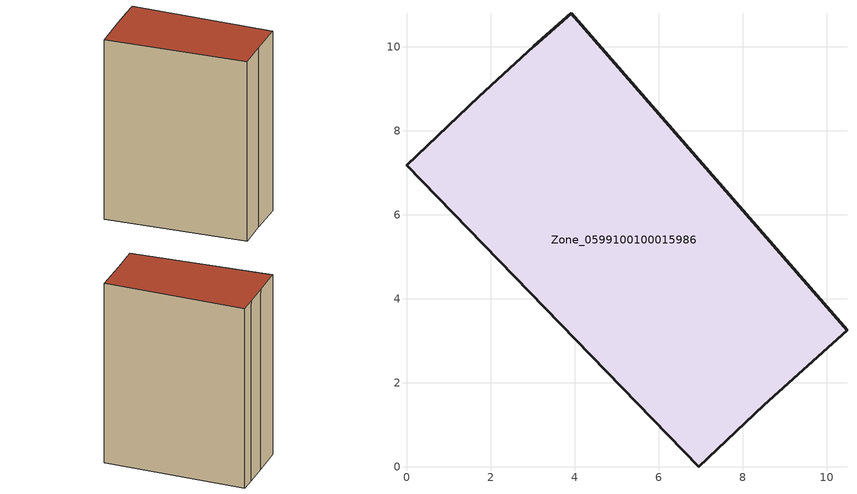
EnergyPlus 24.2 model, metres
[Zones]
Zone_0599100100015986
 floor ground (C_G): 8.5,1.47 6.95,0 0,7.18 1.72,8.81 3.03,10.01 3.92,10.8 10.49,3.26 z0
 wall outside (C_F): 6.95,0 8.5,1.47 10.49,3.26 3.92,10.8 3.03,10.01 1.72,8.81 0,7.18 6.95,0 z0:13.18
 roof outside (C_R): 10.49,3.26 3.92,10.8 3.03,10.01 1.72,8.81 0,7.18 6.95,0 8.5,1.47 z13.18
[BUILDING]
Pand.0599100100015986: North Axis=0; Terrain=City; Loads Convergence Tolerance Value=0.04; Temperature Convergence Tolerance Value=0.4; Solar Distribution=FullExterior; Maximum Number of Warmup Days=25; Minimum Number of Warmup Days=1
[Site:Location]
Rotterdam.The.Hague.AP_ZH_NLD Design_Conditions: Latitude=51.96; Longitude=4.45; Time Zone=1; Elevation=-4.5
[SITE:GROUNDTEMPERATURE:BUILDINGSURFACE]
18, 18, 18, 18, 18, 18, 18, 18, 18, 18, 18, 18
[MATERIAL] Thermal Absorptance=0.9; Solar Absorptance=0.7; Visible Absorptance=0.7
Name | Roughness | Thickness | Conductivity | Density | Specific Heat
G.TI.2015-2018 | MediumSmooth | 0.15 | 0.0428571 | 540 | 1210
F.TI.2015-2018 | Rough | 0.3 | 0.0666667 | 1920 | 840
R.TI.2015-2018 | MediumRough | 0.2 | 0.0333333 | 1500 | 1000
[CONSTRUCTION]
C_G: G.TI.2015-2018
C_F: F.TI.2015-2018
C_R: R.TI.2015-2018
[ZONE]
Zone_0599100100015986: Type=1; Multiplier=1; Ceiling Height=Autocalculate; Volume=Autocalculate; Floor Area=autocalculate; Part of Total Floor Area=Yes
[ZONEINFILTRATION:DESIGNFLOWRATE]
Infil_Zone_0599100100015986: Zone or ZoneList or Space or SpaceList=Zone_0599100100015986; Schedule=AlwaysOn; Design Flow Rate Calculation Method=Flow/Area; Flow Rate per Floor Area=0.0015; Constant Term Coefficient=1; Temperature Term Coefficient=0; Velocity Term Coefficient=0; Velocity Squared Term Coefficient=0
[HVACTEMPLATE:ZONE:IDEALLOADSAIRSYSTEM]
Zone_0599100100015986: Maximum Heating Supply Air Temperature=50; Minimum Cooling Supply Air Temperature=13; Maximum Heating Supply Air Humidity Ratio=0.0156; Minimum Cooling Supply Air Humidity Ratio=0.0077; Heating Limit=NoLimit; Cooling Limit=NoLimit; Dehumidification Control Type=ConstantSensibleHeatRatio; Cooling Sensible Heat Ratio=0.7; Dehumidification Setpoint=60; Humidification Control Type=None; Humidification Setpoint=30; Outdoor Air Method=None; Outdoor Air Flow Rate per Person=0.00944; Outdoor Air Flow Rate per Zone Floor Area=0; Outdoor Air Flow Rate per Zone=0; Demand Controlled Ventilation Type=None; Outdoor Air Economizer Type=NoEconomizer; Heat Recovery Type=None; Sensible Heat Recovery Effectiveness=0.7; Latent Heat Recovery Effectiveness=0.65
[ZONECONTROL:THERMOSTAT]
ThermostatControl_Zone_0599100100015986: Zone or ZoneList=Zone_0599100100015986; Control Type Schedule=DualSetpointControlType; Control 1=Thermostat_Zone_0599100100015986; Temperature Difference Between Cutout And Setpoint=0
[THERMOSTATSETPOINT:DUALSETPOINT]
Thermostat_Zone_0599100100015986: Heating Setpoint Temperature Schedule=HeatingSetpoint_Zone_0599100100015986; Cooling Setpoint Temperature Schedule=CoolingSetpoint_Zone_0599100100015986
[SCHEDULE:COMPACT]
HeatingSetpoint_Zone_0599100100015986: Through: 12/31, For: AllDays, Until: 24:00, 21
CoolingSetpoint_Zone_0599100100015986: Through: 12/31, For: AllDays, Until: 24:00, 24
DualSetpointControlType: Through: 12/31, For: AllDays, Until: 24:00, 4
AlwaysOn: Through: 12/31, For: AllDays, Until: 24:00, 1
